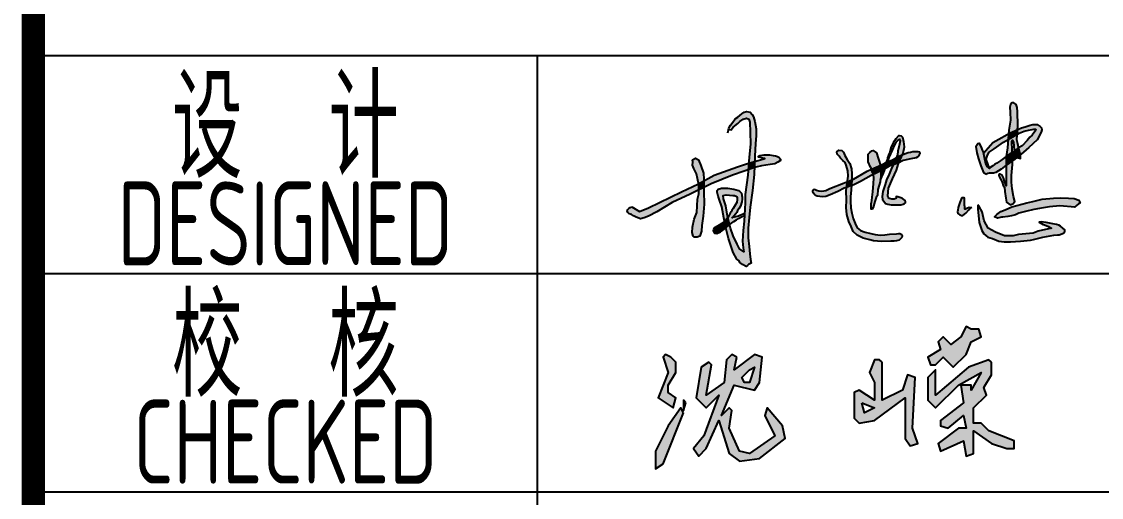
# Model space of a CAD drawing. Extents: x 9732137 to 18866768, y -962146 to 246094.
# Drawn here: x 9809589 to 9811196, y -646140 to -645431 of the extents above; entities that cross this region are included whole.
import ezdxf
from ezdxf.enums import TextEntityAlignment as Align

# ---------------------------------------------------------------- set-up
doc = ezdxf.new("R2010")
doc.units = 0
doc.header["$LTSCALE"] = 1000
doc.layers.get('0').update_dxf_attribs({"linetype": 'CONTINUOUS'})
doc.layers.add('HATCH', color=254, linetype='CONTINUOUS')
doc.styles.add('TSSD_Rein', font='Tssdeng.shx', dxfattribs={"width": 0.7, "bigfont": 'hztxt.shx'})

msp = doc.modelspace()

# ---------------------------------------------------------------- hatches: boundary and pattern name
at = {"linetype": 'Continuous'}
h = msp.add_hatch(color=256, dxfattribs=at)
h.paths.add_polyline_path([(9810903.6, -645991.1), (9810903.6, -646051.6), (9810911.1, -646062.9), (9810922.5, -646059.1), (9810914.9, -646036.5), (9810918.7, -645960.8), (9810907.3, -645957), (9810899.8, -645979.7), (9810869.5, -645994.9), (9810869.5, -645938.1), (9810865.7, -645934.4), (9810858.2, -645934.4), (9810850.6, -645953.3), (9810858.2, -645968.4), (9810858.2, -645994.9), (9810835.5, -645979.7), (9810827.9, -645983.5), (9810827.9, -646021.3), (9810835.5, -646028.9), (9810858.2, -646025.1)])
h.paths.add_polyline_path([(9810858.2, -646006.2), (9810843.1, -646013.8), (9810839.3, -645998.6)], flags=16)
h.paths.add_polyline_path([(9810994.3, -645926.8), (9811001.9, -645907.9), (9811017, -645900.3), (9811013.2, -645889), (9811001.9, -645889), (9810994.3, -645885.2), (9810986.7, -645900.3), (9810971.6, -645911.7), (9810960.3, -645900.3), (9810952.7, -645907.9), (9810956.5, -645919.2), (9810937.6, -645930.6), (9810941.4, -645941.9), (9810948.9, -645941.9), (9810960.3, -645930.6), (9810975.4, -645945.7)])
h.paths.add_polyline_path([(9811032.1, -645957), (9811032.1, -645938.1), (9811028.3, -645934.4), (9810998.1, -645945.7), (9810948.9, -645987.3), (9810948.9, -645949.5), (9810937.6, -645960.8), (9810937.6, -645994.9), (9810948.9, -646006.2), (9810983, -645972.2), (9811017, -645953.3), (9811001.9, -645979.7), (9811001.9, -645972.2), (9810986.7, -645972.2), (9810990.5, -645998.6), (9810956.5, -646025.1), (9810956.5, -646032.7), (9810967.8, -646036.5), (9810990.5, -646017.5), (9810994.3, -646036.5), (9810983, -646036.5), (9810952.7, -646059.1), (9810956.5, -646070.5), (9810990.5, -646055.4), (9810994.3, -646078), (9811005.6, -646074.3), (9811005.6, -646040.2), (9811032.1, -646059.1), (9811054.8, -646066.7), (9811066.1, -646066.7), (9811066.1, -646055.4), (9811028.3, -646040.2), (9811017, -646028.9), (9811005.6, -646028.9), (9811005.6, -646006.2), (9811024.6, -645987.3), (9811020.8, -645976)])
h = msp.add_hatch(color=256, dxfattribs=at)
h.paths.add_polyline_path([(9810551.2, -645983.5), (9810551.2, -645972.2), (9810562.5, -645953.3), (9810562.5, -645938.1), (9810555, -645930.6), (9810547.4, -645926.8), (9810543.6, -645930.6), (9810551.2, -645953.3), (9810536.1, -645991.1), (9810558.7, -646006.2), (9810562.5, -645991.1)])
h.paths.add_polyline_path([(9810577.6, -645998.6), (9810573.9, -645994.9), (9810573.9, -646010)])
h.paths.add_polyline_path([(9810573.9, -646013.8), (9810570.1, -646006.2), (9810551.2, -646032.7), (9810532.3, -646070.5), (9810532.3, -646097), (9810543.6, -646089.4)])
h.paths.add_polyline_path([(9810649.5, -645972.2), (9810679.7, -645979.7), (9810687.3, -645968.4), (9810691.1, -645930.6), (9810679.7, -645926.8), (9810649.5, -645949.5), (9810653.3, -645930.6), (9810645.7, -645926.8), (9810638.1, -645934.4), (9810634.4, -645968.4), (9810607.9, -645987.3), (9810615.5, -645941.9), (9810611.7, -645938.1), (9810600.3, -645945.7), (9810592.8, -645991.1), (9810607.9, -646006.2), (9810626.8, -645987.3), (9810604.1, -646047.8), (9810589, -646066.7), (9810596.6, -646078), (9810607.9, -646066.7), (9810626.8, -646025.1), (9810641.9, -646074.3), (9810657.1, -646085.6), (9810687.3, -646081.8), (9810725.1, -646051.6), (9810721.3, -646032.7), (9810698.6, -646006.2), (9810694.9, -646017.5), (9810710, -646047.8), (9810672.2, -646074.3), (9810657.1, -646070.5), (9810641.9, -646036.5), (9810645.7, -646010), (9810641.9, -646006.2), (9810630.6, -646017.5)])
h.paths.add_polyline_path([(9810660.8, -645960.8), (9810672.2, -645949.5), (9810679.7, -645945.7), (9810672.2, -645968.4), (9810664.6, -645968.4)], flags=16)
at = {"layer": 'HATCH'}
for points in [[(9811070.8, -645565.2), (9811070.3, -645558.8), (9811068.7, -645554.2), (9811065.6, -645552.1), (9811062.6, -645552.1), (9811060.5, -645554.4), (9811059.6, -645558.2), (9811060, -645565.8), (9811060.3, -645577.9), (9811057.9, -645592.4), (9811057.5, -645598), (9811059.8, -645596.6), (9811067, -645593.7), (9811070.9, -645591.8), (9811071.2, -645585.9)], [(9810681.2, -645612.7), (9810682.3, -645601), (9810682.2, -645590.6), (9810680.2, -645579.7), (9810678, -645572.9), (9810676, -645569.4), (9810673.2, -645566), (9810667.6, -645564.9), (9810664.4, -645565.8), (9810660.7, -645568.1), (9810654.9, -645573.4), (9810651.1, -645576), (9810647.4, -645580.6), (9810643.7, -645585), (9810641.6, -645589.8), (9810641.1, -645591.6), (9810644.8, -645592), (9810648, -645588.3), (9810654.6, -645582.7), (9810658, -645579.7), (9810663, -645576.3), (9810667.9, -645574.9), (9810671.3, -645576.3), (9810672.7, -645580.7), (9810673.3, -645595.7), (9810673.7, -645613.7), (9810671.5, -645632.6), (9810670.9, -645641.7), (9810679.7, -645639.1), (9810680, -645631.2)], [(9811106.6, -645589.4), (9811104.6, -645587.3), (9811100.2, -645584.4), (9811097.6, -645584.1), (9811093.8, -645584.3), (9811089.7, -645585.4), (9811082.4, -645587.6), (9811076.7, -645589.2), (9811072.2, -645591.2), (9811070.9, -645591.8), (9811070.6, -645598.6), (9811073.2, -645596.9), (9811081, -645594.2), (9811087.3, -645592.6), (9811092.7, -645591.4), (9811095, -645591), (9811097.5, -645591.1), (9811098.3, -645592.4), (9811092.8, -645600.3), (9811089.4, -645602.9), (9811085.1, -645608), (9811077.6, -645615.9), (9811072.6, -645618.9), (9811073.3, -645622.4), (9811075.2, -645629.3), (9811080, -645625.5), (9811087.9, -645618.2), (9811099.9, -645606.8), (9811106.1, -645595.6), (9811106.9, -645592.1)], [(9810884.8, -645622.3), (9810888.4, -645614.3), (9810890.9, -645609.8), (9810892.7, -645608.2), (9810894.7, -645606.5), (9810896, -645606.2), (9810896.4, -645608.6), (9810895.5, -645613.3), (9810892.8, -645623.7), (9810892.2, -645629.4), (9810890.7, -645633.8), (9810891.3, -645633.4), (9810894.8, -645631.4), (9810899.7, -645629.4), (9810900.9, -645626.7), (9810902.8, -645617.4), (9810902, -645609.7), (9810901, -645606), (9810900.1, -645603.8), (9810899.3, -645602.6), (9810898.3, -645601.8), (9810895.2, -645601), (9810893.6, -645601), (9810889.8, -645605.4), (9810888.2, -645607.8), (9810886.5, -645610.5), (9810884.7, -645613.3), (9810882.6, -645618.7), (9810881.1, -645625.2), (9810879, -645629.9), (9810877.4, -645633.7), (9810877.2, -645636.6), (9810875.6, -645640.5), (9810877, -645639.8), (9810877.9, -645639.4), (9810880.1, -645633.3)], [(9811036.1, -645620.3), (9811050.2, -645610.6), (9811056.8, -645606.8), (9811057.5, -645598), (9811055.3, -645599.2), (9811043, -645606.2), (9811034.3, -645611), (9811020.1, -645627), (9811022, -645635.4), (9811023.4, -645642.5), (9811025.1, -645646.7), (9811029, -645649.8), (9811024.5, -645635.6), (9811026.2, -645629.8), (9811028.5, -645625.3)], [(9811070.6, -645598.6), (9811067.4, -645600.7), (9811056.8, -645606.8), (9811055.9, -645618.7), (9811054.2, -645631.9), (9811062.8, -645626.1), (9811062.7, -645620.5), (9811062.4, -645611.4), (9811062.5, -645609.7), (9811063.2, -645607.4), (9811064.7, -645610.6), (9811065.3, -645616.2), (9811065.4, -645617.6), (9811065.7, -645621.3), (9811066.5, -645623.4), (9811072.6, -645618.9), (9811071, -645610.9), (9811070.1, -645607)], [(9811070.9, -645591.8), (9811067, -645593.7), (9811059.8, -645596.6), (9811057.5, -645598), (9811056.8, -645606.8), (9811067.4, -645600.7), (9811070.6, -645598.6)], [(9811019.7, -645625.6), (9811019, -645623.6), (9811016.2, -645616.8), (9811014.4, -645613.3), (9811014, -645612.2), (9811011.9, -645612.6), (9811011, -645614.2), (9811009, -645617.1), (9811010.6, -645626.4), (9811012.7, -645635.5), (9811016.3, -645645.5), (9811020.4, -645655.5), (9811024.7, -645658.4), (9811026.8, -645657.2), (9811028.6, -645656.9), (9811029.9, -645656.8), (9811032.4, -645656.8), (9811035.1, -645656.7), (9811038.7, -645655.8), (9811046.7, -645650.5), (9811051.4, -645646.7), (9811054.1, -645644.8), (9811054.2, -645631.9), (9811046.3, -645638), (9811040.3, -645641.7), (9811036.8, -645643.9), (9811034, -645645.5), (9811030.3, -645648.1), (9811029, -645649.8), (9811025.1, -645646.7), (9811023.4, -645642.5), (9811022, -645635.4)], [(9811073.3, -645622.4), (9811072.6, -645618.9), (9811072.6, -645618.9), (9811066.5, -645623.4), (9811066.4, -645624.4), (9811068, -645630.1), (9811070.5, -645633.2), (9811075.2, -645629.3)], [(9810603.7, -645656.5), (9810599.6, -645645.4), (9810596.1, -645637), (9810591.7, -645634.2), (9810587.5, -645637), (9810587.8, -645640.2), (9810587.3, -645644.6), (9810589.4, -645649.6), (9810593.1, -645657.8), (9810594.6, -645664.5), (9810596.4, -645672.7), (9810604.4, -645668.2), (9810604.4, -645665.7)], [(9810714.4, -645640.5), (9810718.1, -645637.9), (9810718.2, -645635.8), (9810716, -645632.9), (9810713.8, -645631.7), (9810710.9, -645631), (9810707.5, -645630.2), (9810701.7, -645629.6), (9810697.7, -645629.4), (9810693.9, -645629.4), (9810690.9, -645629.9), (9810687.8, -645630.5), (9810685.4, -645631.5), (9810685.6, -645632.8), (9810688.2, -645633.4), (9810691.6, -645634.2), (9810695.1, -645634.9), (9810692, -645635.9), (9810684.9, -645637.6), (9810679.7, -645639.1), (9810679.4, -645648.3), (9810681.7, -645647.5), (9810689.8, -645645.9), (9810702.7, -645643.7), (9810709.8, -645642.9)], [(9810823.9, -645650.1), (9810821.3, -645642.2), (9810817.6, -645636.1), (9810814.1, -645630.4), (9810811.8, -645625.2), (9810809.6, -645622.8), (9810804.9, -645622.6), (9810802.2, -645625), (9810802.7, -645628.3), (9810804.2, -645630), (9810805.6, -645631.5), (9810807.5, -645634.2), (9810810.9, -645637.7), (9810814.3, -645640.8), (9810815.8, -645644.6), (9810818.5, -645653.4), (9810819.1, -645661), (9810818.2, -645668.2), (9810818, -645669.2), (9810824.4, -645666.5), (9810824.6, -645657.5)], [(9810863.6, -645634.4), (9810861, -645626.6), (9810856.4, -645622.8), (9810854.2, -645623.4), (9810851, -645625.8), (9810848.8, -645628.4), (9810848.8, -645632.6), (9810848.8, -645639.6), (9810852, -645647.6), (9810853.1, -645651), (9810853.6, -645650.8), (9810867.2, -645645)], [(9810888.5, -645639.8), (9810890.7, -645633.8), (9810886.2, -645636.3), (9810877.9, -645639.4), (9810876.2, -645644.3), (9810874.1, -645649.7), (9810880, -645646.3), (9810886, -645644.2)], [(9810899.7, -645629.4), (9810894.8, -645631.4), (9810891.3, -645633.4), (9810890.7, -645633.8), (9810888.5, -645639.8), (9810886, -645644.2), (9810893.4, -645641.6), (9810894.6, -645641)], [(9810920.3, -645633.7), (9810922.6, -645632.4), (9810923.7, -645631.3), (9810924.8, -645629.6), (9810925.5, -645627.7), (9810925.5, -645626.2), (9810925.3, -645625.7), (9810924.9, -645625), (9810922.5, -645624.3), (9810917.9, -645624.3), (9810915.4, -645624.6), (9810911.9, -645625.3), (9810908, -645626.1), (9810904.2, -645627.4), (9810900.3, -645629.1), (9810899.7, -645629.4), (9810894.6, -645641), (9810901, -645637.6), (9810912.3, -645635.4)], [(9811062.8, -645626.1), (9811054.2, -645631.9), (9811054.1, -645644.8), (9811063.2, -645638.6)], [(9811068, -645630.1), (9811066.4, -645624.4), (9811066.5, -645623.4), (9811063.7, -645625.5), (9811062.8, -645626.1), (9811063.2, -645638.6), (9811067.1, -645635.9), (9811070.5, -645633.2)], [(9811075.2, -645629.3), (9811070.5, -645633.2), (9811075.4, -645634.7)], [(9810646.8, -645659.6), (9810670.2, -645651.5), (9810670.9, -645641.7), (9810669.4, -645642.1), (9810654.1, -645647.1), (9810619.6, -645659.8), (9810604.4, -645668.2), (9810604.2, -645677.9), (9810615.3, -645672.4)], [(9810643.7, -645738.8), (9810642.5, -645733.6), (9810638.7, -645736.8), (9810637.1, -645738.2), (9810637.1, -645738.3), (9810640.9, -645754.2), (9810648, -645774.8), (9810653.5, -645784.8), (9810656.6, -645787.4), (9810657.9, -645789.5), (9810661.8, -645792.9), (9810667.2, -645795.7), (9810669.2, -645794.4), (9810670.9, -645792.8), (9810674.5, -645790.6), (9810673.5, -645785.1), (9810672.6, -645777), (9810671.6, -645765.7), (9810670.2, -645753), (9810670.4, -645738.7), (9810671.9, -645722.6), (9810673.2, -645707.2), (9810676.7, -645682.5), (9810679, -645658.7), (9810679.4, -645648.3), (9810670.2, -645651.5), (9810669.6, -645659.6), (9810665.9, -645688.5), (9810665.6, -645700.6), (9810665.1, -645709.7), (9810664.1, -645728), (9810663, -645742), (9810661.9, -645758), (9810662.9, -645768.1), (9810663.6, -645774), (9810657.2, -645769.5), (9810653.9, -645762.4), (9810648, -645750)], [(9810679.7, -645639.1), (9810670.9, -645641.7), (9810670.2, -645651.5), (9810679.4, -645648.3)], [(9810853.3, -645660.2), (9810856.4, -645658.6), (9810854.3, -645654.3), (9810853.1, -645651), (9810847.3, -645653.8), (9810826.7, -645665.5), (9810824.4, -645666.5), (9810823.8, -645675.1), (9810827.3, -645673.8), (9810837.2, -645668.9)], [(9810867.8, -645661.3), (9810868.1, -645652.9), (9810856.4, -645658.6), (9810856.7, -645664.1), (9810856, -645672), (9810855.2, -645684.6), (9810854, -645692.2), (9810853.5, -645697.3), (9810853, -645700.3), (9810852.9, -645702.8), (9810852.9, -645705), (9810852.6, -645707.8), (9810852.6, -645709.2), (9810852.9, -645709.9), (9810853.2, -645710.2), (9810854.6, -645710.2), (9810856, -645708), (9810858.5, -645698.9), (9810860.6, -645692.9), (9810862.6, -645690.1), (9810863.2, -645681.1), (9810865.2, -645674.3), (9810866.8, -645669.7)], [(9810868.2, -645648.1), (9810867.2, -645645), (9810853.6, -645650.8), (9810853.1, -645651), (9810854.3, -645654.3), (9810856.4, -645658.6), (9810868.1, -645652.9)], [(9810875.6, -645640.5), (9810867.8, -645644.8), (9810867.2, -645645), (9810868.2, -645648.1), (9810868.1, -645652.9), (9810869.9, -645652), (9810872.5, -645650.6)], [(9810874.1, -645649.7), (9810872.5, -645650.6), (9810868.8, -645658.8), (9810867.7, -645662), (9810867.2, -645666.7), (9810871.3, -645656.7)], [(9810890.8, -645652.1), (9810894, -645642.3), (9810894.6, -645641), (9810893.4, -645641.6), (9810886, -645644.2), (9810883.7, -645648.3), (9810879.8, -645658.2), (9810876.2, -645666.7), (9810874, -645673.5), (9810872.3, -645677.9), (9810870.3, -645684.2), (9810869.5, -645691.4), (9810870, -645696.1), (9810873.3, -645700.4), (9810874.3, -645701.7), (9810877.8, -645703), (9810882.7, -645703.9), (9810886, -645703.9), (9810891.4, -645703.9), (9810897.3, -645703.7), (9810900.9, -645702.6), (9810902.6, -645701.8), (9810904.1, -645700.8), (9810904.4, -645699.3), (9810904, -645697.4), (9810899.9, -645694.6), (9810897.4, -645693.6), (9810892.7, -645691.9), (9810890.2, -645691.5), (9810890.2, -645693.4), (9810890, -645694.6), (9810887.4, -645695.3), (9810884, -645695.2), (9810880.5, -645694.2), (9810878.6, -645692.8), (9810877.8, -645690.2), (9810879, -645679.2), (9810884.9, -645664.9)], [(9810877.9, -645639.4), (9810877, -645639.8), (9810875.6, -645640.5), (9810872.5, -645650.6), (9810874.1, -645649.7), (9810876.2, -645644.3)], [(9811063.4, -645643.9), (9811063.2, -645638.6), (9811054.1, -645644.8), (9811054, -645658.2), (9811053.9, -645668.9), (9811054, -645675.4), (9811051.4, -645668.7), (9811050, -645663.4), (9811048.2, -645659.6), (9811045.8, -645658.7), (9811044.5, -645658.1), (9811043.4, -645658), (9811043, -645659.4), (9811043.8, -645661.7), (9811046.7, -645667.3), (9811048.1, -645670.3), (9811049.6, -645675), (9811051.3, -645677.5), (9811052.1, -645683.9), (9811053.5, -645693.8), (9811054.7, -645699.7), (9811059.9, -645703.9), (9811063.9, -645702.1), (9811066.7, -645698.9), (9811065, -645691.5), (9811062.7, -645680.1), (9811062.1, -645670.1), (9811062.1, -645660.1)], [(9810604.4, -645668.2), (9810596.4, -645672.7), (9810596.6, -645673.8), (9810596.8, -645681.6), (9810604.2, -645677.9)], [(9810812.9, -645679.2), (9810816.9, -645677.7), (9810818, -645669.2), (9810812, -645671.8), (9810791.9, -645679.5), (9810785.6, -645682.5), (9810779.8, -645683.5), (9810775.2, -645683), (9810772.1, -645682.2), (9810768.8, -645680.6), (9810767.5, -645681), (9810766.4, -645682.3), (9810766.3, -645684.5), (9810767.5, -645686.5), (9810769, -645688.4), (9810770.5, -645689.7), (9810772.8, -645690.9), (9810776.7, -645691.3), (9810781.2, -645691.7), (9810785.6, -645691.3), (9810792.4, -645688.9), (9810803.8, -645684.2)], [(9810824.4, -645666.5), (9810818, -645669.2), (9810816.9, -645677.7), (9810823.8, -645675.1)], [(9810557.2, -645700.4), (9810583.8, -645688.1), (9810596.8, -645681.6), (9810596.6, -645673.8), (9810596.4, -645672.7), (9810570.8, -645684.3), (9810521.8, -645708.4), (9810508.4, -645713.6), (9810497.2, -645706.7), (9810494.6, -645707.8), (9810492.8, -645709.1), (9810491, -645710.9), (9810490.1, -645712.8), (9810491.4, -645715.4), (9810493.3, -645717), (9810496.6, -645718.3), (9810499.6, -645720.3), (9810503.4, -645722.4), (9810510.1, -645724.8), (9810515.7, -645723), (9810521.7, -645720.8), (9810534.4, -645714.2)], [(9810604.9, -645703), (9810604.1, -645684.2), (9810604.2, -645677.9), (9810596.8, -645681.6), (9810597, -645687.4), (9810595, -645695.3), (9810593.8, -645715.2), (9810589.9, -645725.4), (9810587.3, -645737), (9810586.8, -645744.9), (9810588.5, -645750.6), (9810590.1, -645752.1), (9810594.4, -645752.1), (9810598.1, -645750.3), (9810600.9, -645743.1), (9810601.1, -645734.7), (9810603.2, -645720.5)], [(9810657.5, -645683.6), (9810655.6, -645682.4), (9810652.1, -645681.6), (9810648.9, -645680.6), (9810646, -645679.9), (9810642.8, -645679.4), (9810639.8, -645679.1), (9810634.9, -645679.1), (9810630.7, -645679.1), (9810625.4, -645680.6), (9810624.1, -645682.6), (9810624.1, -645685.1), (9810625.6, -645690.8), (9810627.1, -645695.6), (9810631, -645706.9), (9810633.9, -645723.4), (9810635.1, -645729.1), (9810640, -645722.9), (9810639.5, -645720.8), (9810637.2, -645705.2), (9810633.5, -645694.7), (9810633.1, -645689.7), (9810637.6, -645688.9), (9810647.2, -645689.8), (9810649.9, -645690.1), (9810652, -645691.1), (9810653.5, -645691.8), (9810654, -645693.6), (9810654, -645695.8), (9810653.2, -645700.4), (9810650.8, -645704.1), (9810648, -645709.1), (9810646, -645712.4), (9810644.9, -645714.2), (9810643.5, -645716.4), (9810641.9, -645719.4), (9810640, -645722.9), (9810642.5, -645733.6), (9810645.2, -645731.2), (9810648.8, -645728.8), (9810652.8, -645726.3), (9810655.9, -645724), (9810660.4, -645721.5), (9810664.5, -645719.7), (9810664.7, -645716.9), (9810662.8, -645717.4), (9810657.7, -645719.3), (9810655.6, -645720.2), (9810650, -645721.7), (9810646.8, -645722.4), (9810648.2, -645721.3), (9810651.7, -645717.3), (9810653.1, -645715.1), (9810654.4, -645712.4), (9810656.3, -645709.7), (9810658.7, -645705.8), (9810660.9, -645699.6), (9810661.2, -645695.4), (9810661.2, -645692.2), (9810661, -645689.7), (9810660.2, -645686.5)], [(9810822.5, -645698.8), (9810822.6, -645691.8), (9810823.4, -645681.5), (9810823.8, -645675.1), (9810816.9, -645677.7), (9810816.2, -645682.5), (9810816.5, -645696.7), (9810816, -645707.9), (9810817.1, -645718.4), (9810819.9, -645728.7), (9810823.4, -645736.2), (9810826.6, -645743.5), (9810832.3, -645748.8), (9810841.4, -645753.6), (9810851, -645755.7), (9810856.6, -645757.5), (9810868.8, -645758.2), (9810882.2, -645757.9), (9810887.4, -645757.8), (9810891.1, -645757.5), (9810895, -645756.3), (9810898.6, -645752.5), (9810899.5, -645750.7), (9810899.5, -645749.9), (9810898.9, -645748), (9810897.5, -645747.3), (9810895.7, -645746.7), (9810894.3, -645746.4), (9810890.8, -645747.1), (9810880.5, -645747.7), (9810873.4, -645748.4), (9810867.3, -645748.9), (9810859, -645748), (9810852.9, -645746.7), (9810844.3, -645744.6), (9810837.4, -645741.8), (9810832.3, -645737.9), (9810829.3, -645731.6), (9810826.2, -645724.2), (9810824.3, -645716.1), (9810822.8, -645708.1)], [(9810998.4, -645711.3), (9811001, -645708.3), (9811001.8, -645707.7), (9810999, -645707.5), (9810995.3, -645708.8), (9810993.3, -645710), (9810991.9, -645709.8), (9810991.8, -645708.4), (9810991.8, -645706.5), (9810991.5, -645703.6), (9810991.5, -645701.5), (9810991.5, -645698.5), (9810991.4, -645696.7), (9810991.4, -645694.5), (9810991.2, -645693), (9810987.9, -645692.7), (9810986.9, -645695.3), (9810985, -645700.4), (9810982.8, -645707.9), (9810982, -645711.9), (9810981.5, -645714.3), (9810981.9, -645716.8), (9810985.3, -645718.9), (9810987.8, -645719.7), (9810989.8, -645719.6), (9810993.8, -645716.4)], [(9811082.9, -645713.6), (9811095.4, -645710.9), (9811103.5, -645709.3), (9811118.4, -645706.8), (9811133.7, -645705.2), (9811156.4, -645707.1), (9811158, -645705.5), (9811161.7, -645702.1), (9811164, -645700.7), (9811162.3, -645697.1), (9811155.3, -645694.4), (9811146.6, -645693.8), (9811135.5, -645693.5), (9811124.3, -645693.9), (9811107.6, -645695.5), (9811093.5, -645698.9), (9811084.8, -645701), (9811062.3, -645706.9), (9811052.5, -645711.1), (9811045.9, -645713.9), (9811040, -645718.1), (9811036.8, -645721.7), (9811041, -645723.7), (9811047.1, -645722.3), (9811049.2, -645722.2), (9811056.4, -645721.2), (9811062, -645720.3), (9811068, -645718.5), (9811072.8, -645716.2)], [(9811018.4, -645714.4), (9811014.5, -645707.5), (9811012, -645703.8), (9811012.1, -645709.6), (9811013.9, -645730.3), (9811017.7, -645742.1), (9811020.7, -645747), (9811026.7, -645752.2), (9811033.7, -645754.2), (9811043, -645757.7), (9811050.8, -645759), (9811060.3, -645759.1), (9811075.1, -645757.9), (9811090.1, -645756.2), (9811094.6, -645755.2), (9811102.7, -645753.4), (9811108.4, -645751.9), (9811125.1, -645748.8), (9811130.5, -645748.4), (9811133, -645748.4), (9811139.1, -645745.8), (9811141.4, -645743.4), (9811141.5, -645740.9), (9811138.3, -645738.4), (9811134.8, -645735.7), (9811132.5, -645734.3), (9811128.7, -645733), (9811123.3, -645731.9), (9811113.3, -645730.3), (9811106.2, -645729), (9811103.2, -645729.7), (9811108.9, -645732.9), (9811111.1, -645733.8), (9811116.8, -645736.1), (9811119.2, -645737.6), (9811121.4, -645738.7), (9811101.4, -645743.1), (9811094.1, -645746), (9811072.4, -645748), (9811064.3, -645750), (9811051.5, -645750), (9811038, -645744.4), (9811027.4, -645738.5), (9811021.3, -645727.4)], [(9810637.1, -645738.2), (9810635.1, -645729.1), (9810627.3, -645733.9), (9810619.9, -645738.1), (9810618.5, -645740.4), (9810618.1, -645742.3), (9810620.3, -645746.2), (9810623.4, -645746.7), (9810628.8, -645743.8), (9810632.5, -645741.5), (9810635.6, -645739.5)], [(9810640, -645722.9), (9810635.1, -645729.1), (9810637.1, -645738.2), (9810638.7, -645736.8), (9810642.5, -645733.6)]]:
    msp.add_hatch(color=256, dxfattribs=at).paths.add_polyline_path(points)

# ---------------------------------------------------------------- linework, layer by layer
for p, q in [((9809606.8, -645481.3), (9815106.8, -645481.3)), ((9810356.8, -647106.3), (9810356.8, -645481.3)), ((9809606.8, -645806.3), (9812356.8, -645806.3)), ((9809606.8, -646131.3), (9812356.8, -646131.3))]:
    msp.add_line(p, q)
msp.add_lwpolyline([(9818606.8, -644606.3, 35, 35, 0), (9809606.8, -644606.3, 35, 35, 0), (9809606.8, -647606.3, 0, 0, 0)], format="xyseb")
at = {"const_width": 35}
msp.add_lwpolyline([(9809606.8, -644606.3), (9809606.8, -647606.3)], dxfattribs=at)
for points in [[(9811066.4, -645624.4), (9811068, -645630.1), (9811070.5, -645633.2), (9811075.4, -645634.7), (9811075.2, -645629.3), (9811073.3, -645622.4), (9811071, -645610.9), (9811070.1, -645607), (9811071.2, -645585.9), (9811070.8, -645565.2), (9811070.3, -645558.8), (9811068.7, -645554.2), (9811065.6, -645552.1), (9811062.6, -645552.1), (9811060.5, -645554.4), (9811059.6, -645558.2), (9811060, -645565.8), (9811060.3, -645577.9), (9811057.9, -645592.4), (9811055.9, -645618.7), (9811054.2, -645631.9), (9811054, -645658.2), (9811053.9, -645668.9), (9811054, -645675.4), (9811051.4, -645668.7), (9811050, -645663.4), (9811048.2, -645659.6)], [(9810640, -645596.5), (9810641.6, -645589.8), (9810643.7, -645585), (9810647.4, -645580.6), (9810651.1, -645576), (9810654.9, -645573.4), (9810660.7, -645568.1), (9810664.4, -645565.8), (9810667.6, -645564.9), (9810673.2, -645566), (9810676, -645569.4), (9810678, -645572.9), (9810680.2, -645579.7), (9810682.2, -645590.6), (9810682.3, -645601), (9810681.2, -645612.7), (9810680, -645631.2), (9810679, -645658.7), (9810676.7, -645682.5), (9810673.2, -645707.2), (9810671.9, -645722.6), (9810670.4, -645738.7), (9810670.2, -645753), (9810671.6, -645765.7), (9810672.6, -645777), (9810673.5, -645785.1), (9810674.5, -645790.6), (9810670.9, -645792.8), (9810669.2, -645794.4), (9810667.2, -645795.7), (9810661.8, -645792.9), (9810657.9, -645789.5), (9810656.6, -645787.4), (9810653.5, -645784.8), (9810648, -645774.8), (9810640.9, -645754.2), (9810637.1, -645738.3), (9810633.9, -645723.4), (9810631, -645706.9), (9810627.1, -645695.6), (9810625.6, -645690.8), (9810624.1, -645685.1), (9810624.1, -645682.6), (9810625.4, -645680.6), (9810625.4, -645680.6), (9810630.7, -645679.1), (9810634.9, -645679.1), (9810634.9, -645679.1), (9810639.8, -645679.1), (9810642.8, -645679.4), (9810646, -645679.9), (9810648.9, -645680.6), (9810652.1, -645681.6), (9810655.6, -645682.4), (9810657.5, -645683.6), (9810660.2, -645686.5), (9810661, -645689.7), (9810661.2, -645692.2), (9810661.2, -645695.4), (9810660.9, -645699.6), (9810658.7, -645705.8), (9810656.3, -645709.7), (9810654.4, -645712.4), (9810653.1, -645715.1), (9810651.7, -645717.3), (9810651.7, -645717.3), (9810648.2, -645721.3), (9810645.3, -645723.5)], [(9810641.1, -645591.6), (9810644.8, -645592), (9810644.8, -645592), (9810648, -645588.3), (9810654.6, -645582.7), (9810658, -645579.7), (9810663, -645576.3), (9810667.9, -645574.9), (9810667.9, -645574.9), (9810671.3, -645576.3), (9810672.7, -645580.7), (9810673.3, -645595.7), (9810673.7, -645613.7), (9810671.5, -645632.6), (9810669.6, -645659.6), (9810665.9, -645688.5), (9810665.6, -645700.6), (9810665.1, -645709.7), (9810664.1, -645728), (9810663, -645742), (9810661.9, -645758), (9810662.9, -645768.1), (9810663.6, -645774), (9810663.6, -645774), (9810657.2, -645769.5), (9810653.9, -645762.4), (9810648, -645750), (9810643.7, -645738.8), (9810639.5, -645720.8), (9810637.2, -645705.2), (9810633.5, -645694.7), (9810633.1, -645689.7), (9810633.1, -645689.7), (9810637.6, -645688.9), (9810647.2, -645689.8), (9810647.2, -645689.8), (9810649.9, -645690.1), (9810652, -645691.1), (9810653.5, -645691.8), (9810654, -645693.6), (9810654, -645695.8), (9810653.2, -645700.4), (9810650.8, -645704.1), (9810648, -645709.1), (9810646, -645712.4), (9810644.9, -645714.2), (9810643.5, -645716.4), (9810641.9, -645719.4), (9810640, -645722.9), (9810635.1, -645729.1), (9810627.3, -645733.9), (9810619.9, -645738.1), (9810618.5, -645740.4), (9810618.1, -645742.3), (9810620.3, -645746.2), (9810623.4, -645746.7), (9810628.8, -645743.8), (9810632.5, -645741.5), (9810635.6, -645739.5), (9810638.7, -645736.8), (9810645.2, -645731.2), (9810648.8, -645728.8), (9810652.8, -645726.3), (9810655.9, -645724), (9810660.4, -645721.5), (9810664.5, -645719.7)], [(9811020.1, -645627), (9811034.3, -645611), (9811043, -645606.2), (9811055.3, -645599.2), (9811059.8, -645596.6), (9811067, -645593.7), (9811072.2, -645591.2), (9811076.7, -645589.2), (9811082.4, -645587.6), (9811089.7, -645585.4), (9811093.8, -645584.3), (9811097.6, -645584.1), (9811100.2, -645584.4), (9811104.6, -645587.3), (9811106.6, -645589.4), (9811106.9, -645592.1), (9811106.1, -645595.6), (9811099.9, -645606.8), (9811087.9, -645618.2), (9811080, -645625.5), (9811067.1, -645635.9), (9811051.4, -645646.7), (9811046.7, -645650.5), (9811038.7, -645655.8), (9811035.1, -645656.7), (9811032.4, -645656.8), (9811029.9, -645656.8), (9811028.6, -645656.9), (9811026.8, -645657.2), (9811024.7, -645658.4)], [(9810867.2, -645666.7), (9810871.3, -645656.7), (9810876.2, -645644.3), (9810880.1, -645633.3), (9810884.8, -645622.3), (9810888.4, -645614.3), (9810890.9, -645609.8), (9810892.7, -645608.2), (9810894.7, -645606.5), (9810896, -645606.2), (9810896.4, -645608.6), (9810895.5, -645613.3), (9810892.8, -645623.7), (9810892.2, -645629.4), (9810888.5, -645639.8), (9810883.7, -645648.3), (9810879.8, -645658.2), (9810876.2, -645666.7), (9810874, -645673.5), (9810872.3, -645677.9), (9810870.3, -645684.2), (9810869.5, -645691.4), (9810870, -645696.1), (9810873.3, -645700.4), (9810874.3, -645701.7), (9810877.8, -645703), (9810882.7, -645703.9), (9810886, -645703.9), (9810891.4, -645703.9), (9810897.3, -645703.7), (9810900.9, -645702.6), (9810902.6, -645701.8), (9810904.1, -645700.8), (9810904.4, -645699.3), (9810904, -645697.4), (9810899.9, -645694.6), (9810897.4, -645693.6), (9810892.7, -645691.9), (9810890.2, -645691.5), (9810890.2, -645693.4), (9810890, -645694.6), (9810887.4, -645695.3), (9810884, -645695.2), (9810880.5, -645694.2), (9810878.6, -645692.8), (9810877.8, -645690.2), (9810879, -645679.2), (9810884.9, -645664.9), (9810890.8, -645652.1), (9810894, -645642.3), (9810900.9, -645626.7), (9810902.8, -645617.4), (9810902, -645609.7), (9810901, -645606), (9810900.1, -645603.8), (9810899.3, -645602.6), (9810898.3, -645601.8), (9810895.2, -645601), (9810893.6, -645601), (9810889.8, -645605.4), (9810888.2, -645607.8), (9810886.5, -645610.5), (9810884.7, -645613.3), (9810882.6, -645618.7), (9810881.1, -645625.2), (9810879, -645629.9), (9810877.4, -645633.7), (9810877.2, -645636.6)], [(9811009, -645617.1), (9811011, -645614.2), (9811011.9, -645612.6), (9811011.9, -645612.6), (9811014, -645612.2), (9811014.4, -645613.3), (9811016.2, -645616.8), (9811019, -645623.6), (9811019.7, -645625.6), (9811022, -645635.4), (9811023.4, -645642.5), (9811025.1, -645646.7), (9811029, -645649.8), (9811024.5, -645635.6), (9811026.2, -645629.8), (9811028.5, -645625.3), (9811036.1, -645620.3), (9811050.2, -645610.6), (9811067.4, -645600.7), (9811073.2, -645596.9), (9811081, -645594.2), (9811087.3, -645592.6), (9811092.7, -645591.4), (9811095, -645591), (9811097.5, -645591.1), (9811098.3, -645592.4), (9811092.8, -645600.3), (9811089.4, -645602.9), (9811085.1, -645608), (9811077.6, -645615.9), (9811072.6, -645618.9), (9811063.7, -645625.5), (9811054.2, -645631.9), (9811046.3, -645638), (9811040.3, -645641.7), (9811036.8, -645643.9), (9811034, -645645.5), (9811030.3, -645648.1), (9811029, -645649.8)], [(9811009, -645617.1), (9811010.6, -645626.4), (9811012.7, -645635.5), (9811016.3, -645645.5), (9811020.4, -645655.5), (9811024.7, -645658.4)], [(9811048.2, -645659.6), (9811045.8, -645658.7), (9811044.5, -645658.1), (9811043.4, -645658), (9811043, -645659.4), (9811043.8, -645661.7), (9811046.7, -645667.3), (9811048.1, -645670.3), (9811049.6, -645675), (9811051.3, -645677.5), (9811052.1, -645683.9), (9811053.5, -645693.8), (9811054.7, -645699.7), (9811059.9, -645703.9), (9811063.9, -645702.1), (9811066.7, -645698.9), (9811066.7, -645698.9), (9811065, -645691.5), (9811062.7, -645680.1), (9811062.1, -645670.1), (9811062.1, -645660.1), (9811063.4, -645643.9), (9811062.7, -645620.5), (9811062.4, -645611.4), (9811062.5, -645609.7), (9811063.2, -645607.4), (9811063.2, -645607.4), (9811064.7, -645610.6), (9811065.3, -645616.2), (9811065.4, -645617.6), (9811065.7, -645621.3), (9811066.5, -645623.4), (9811066.4, -645624.4)], [(9810497.2, -645706.7), (9810508.4, -645713.6), (9810521.8, -645708.4), (9810570.8, -645684.3), (9810596.4, -645672.7), (9810619.6, -645659.8), (9810654.1, -645647.1), (9810669.4, -645642.1), (9810684.9, -645637.6), (9810692, -645635.9), (9810695.1, -645634.9), (9810691.6, -645634.2), (9810688.2, -645633.4), (9810685.6, -645632.8), (9810685.6, -645632.8), (9810685.4, -645631.5), (9810687.8, -645630.5), (9810690.9, -645629.9), (9810693.9, -645629.4), (9810697.7, -645629.4), (9810701.7, -645629.6), (9810707.5, -645630.2), (9810710.9, -645631), (9810713.8, -645631.7), (9810716, -645632.9), (9810718.2, -645635.8), (9810718.1, -645637.9), (9810714.4, -645640.5), (9810709.8, -645642.9), (9810702.7, -645643.7), (9810689.8, -645645.9), (9810681.7, -645647.5), (9810646.8, -645659.6), (9810615.3, -645672.4), (9810583.8, -645688.1), (9810557.2, -645700.4), (9810534.4, -645714.2), (9810521.7, -645720.8), (9810515.7, -645723), (9810510.1, -645724.8), (9810503.4, -645722.4), (9810499.6, -645720.3), (9810496.6, -645718.3), (9810493.3, -645717), (9810491.4, -645715.4), (9810490.1, -645712.8), (9810491, -645710.9), (9810492.8, -645709.1), (9810494.6, -645707.8), (9810497.2, -645706.7)], [(9810587.5, -645637), (9810591.7, -645634.2), (9810596.1, -645637), (9810599.6, -645645.4), (9810603.7, -645656.5), (9810604.4, -645665.7), (9810604.1, -645684.2), (9810604.9, -645703), (9810603.2, -645720.5), (9810601.1, -645734.7), (9810600.9, -645743.1), (9810598.1, -645750.3), (9810594.4, -645752.1), (9810590.1, -645752.1), (9810588.5, -645750.6), (9810586.8, -645744.9), (9810587.3, -645737), (9810589.9, -645725.4), (9810593.8, -645715.2), (9810595, -645695.3), (9810597, -645687.4), (9810596.6, -645673.8), (9810594.6, -645664.5), (9810593.1, -645657.8), (9810589.4, -645649.6), (9810587.3, -645644.6), (9810587.8, -645640.2), (9810587.5, -645637)], [(9810924.9, -645625), (9810925.3, -645625.7), (9810925.5, -645626.2), (9810925.5, -645627.7), (9810924.8, -645629.6), (9810923.7, -645631.3), (9810922.6, -645632.4), (9810920.3, -645633.7), (9810912.3, -645635.4), (9810901, -645637.6), (9810893.4, -645641.6), (9810880, -645646.3), (9810869.9, -645652), (9810853.3, -645660.2), (9810837.2, -645668.9), (9810827.3, -645673.8), (9810812.9, -645679.2), (9810803.8, -645684.2), (9810792.4, -645688.9), (9810785.6, -645691.3), (9810781.2, -645691.7), (9810776.7, -645691.3), (9810772.8, -645690.9), (9810770.5, -645689.7), (9810769, -645688.4), (9810767.5, -645686.5), (9810766.3, -645684.5), (9810766.4, -645682.3), (9810767.5, -645681), (9810768.8, -645680.6)], [(9810768.8, -645680.6), (9810772.1, -645682.2), (9810775.2, -645683), (9810779.8, -645683.5), (9810785.6, -645682.5), (9810791.9, -645679.5), (9810812, -645671.8), (9810826.7, -645665.5), (9810847.3, -645653.8), (9810853.6, -645650.8), (9810867.8, -645644.8), (9810877, -645639.8), (9810886.2, -645636.3), (9810891.3, -645633.4), (9810894.8, -645631.4), (9810900.3, -645629.1), (9810904.2, -645627.4), (9810908, -645626.1), (9810911.9, -645625.3), (9810915.4, -645624.6), (9810917.9, -645624.3), (9810922.5, -645624.3), (9810922.5, -645624.3), (9810924.9, -645625)], [(9810802.7, -645628.3), (9810802.2, -645625), (9810804.9, -645622.6), (9810809.6, -645622.8), (9810811.8, -645625.2), (9810814.1, -645630.4), (9810817.6, -645636.1), (9810821.3, -645642.2), (9810823.9, -645650.1), (9810824.6, -645657.5), (9810824.4, -645666.5), (9810823.4, -645681.5), (9810822.6, -645691.8), (9810822.5, -645698.8), (9810822.8, -645708.1), (9810824.3, -645716.1), (9810826.2, -645724.2), (9810829.3, -645731.6), (9810832.3, -645737.9), (9810837.4, -645741.8), (9810844.3, -645744.6), (9810852.9, -645746.7), (9810859, -645748), (9810867.3, -645748.9), (9810873.4, -645748.4), (9810880.5, -645747.7), (9810890.8, -645747.1), (9810894.3, -645746.4), (9810895.7, -645746.7), (9810897.5, -645747.3), (9810898.9, -645748), (9810899.5, -645749.9), (9810899.5, -645750.7), (9810898.6, -645752.5), (9810895, -645756.3), (9810891.1, -645757.5), (9810887.4, -645757.8), (9810882.2, -645757.9), (9810868.8, -645758.2), (9810856.6, -645757.5), (9810851, -645755.7), (9810841.4, -645753.6), (9810832.3, -645748.8), (9810826.6, -645743.5), (9810823.4, -645736.2), (9810819.9, -645728.7), (9810817.1, -645718.4), (9810816, -645707.9), (9810816.5, -645696.7), (9810816.2, -645682.5), (9810818.2, -645668.2), (9810819.1, -645661), (9810818.5, -645653.4), (9810815.8, -645644.6), (9810814.3, -645640.8), (9810810.9, -645637.7), (9810807.5, -645634.2), (9810805.6, -645631.5), (9810804.2, -645630), (9810802.7, -645628.3)], [(9810852, -645647.6), (9810848.8, -645639.6), (9810848.8, -645632.6), (9810848.8, -645628.4), (9810851, -645625.8), (9810854.2, -645623.4), (9810856.4, -645622.8), (9810861, -645626.6), (9810863.6, -645634.4), (9810868.2, -645648.1), (9810867.8, -645661.3), (9810866.8, -645669.7), (9810865.2, -645674.3), (9810863.2, -645681.1), (9810862.6, -645690.1), (9810860.6, -645692.9), (9810858.5, -645698.9), (9810856, -645708), (9810854.6, -645710.2), (9810853.2, -645710.2)], [(9810877.2, -645636.6), (9810875.6, -645640.5), (9810872.5, -645650.6), (9810868.8, -645658.8), (9810867.7, -645662)], [(9810852, -645647.6), (9810854.3, -645654.3), (9810856.4, -645658.6), (9810856.7, -645664.1), (9810856, -645672), (9810855.2, -645684.6), (9810854, -645692.2), (9810853.5, -645697.3), (9810853, -645700.3), (9810852.9, -645702.8), (9810852.9, -645705), (9810852.6, -645707.8), (9810852.6, -645709.2)], [(9810987.9, -645692.7), (9810986.9, -645695.3), (9810985, -645700.4), (9810982.8, -645707.9), (9810982, -645711.9), (9810981.5, -645714.3), (9810981.9, -645716.8), (9810981.9, -645716.8), (9810985.3, -645718.9), (9810987.8, -645719.7), (9810989.8, -645719.6), (9810993.8, -645716.4), (9810998.4, -645711.3), (9811001, -645708.3), (9811002.7, -645707.1)], [(9810987.9, -645692.7), (9810991.2, -645693), (9810991.4, -645694.5), (9810991.4, -645696.7), (9810991.5, -645698.5), (9810991.5, -645701.5), (9810991.5, -645703.6), (9810991.8, -645706.5), (9810991.8, -645708.4), (9810991.9, -645709.8), (9810991.9, -645709.8), (9810993.3, -645710), (9810995.3, -645708.8), (9810999, -645707.5), (9810999, -645707.5), (9811001.8, -645707.7)], [(9811040, -645718.1), (9811045.9, -645713.9), (9811052.5, -645711.1), (9811062.3, -645706.9), (9811084.8, -645701), (9811093.5, -645698.9), (9811107.6, -645695.5), (9811124.3, -645693.9), (9811135.5, -645693.5), (9811146.6, -645693.8), (9811155.3, -645694.4), (9811162.3, -645697.1), (9811162.3, -645697.1), (9811164, -645700.7), (9811161.7, -645702.1), (9811158, -645705.5), (9811156.4, -645707.1), (9811156.4, -645707.1), (9811133.7, -645705.2), (9811118.4, -645706.8), (9811103.5, -645709.3), (9811095.4, -645710.9), (9811082.9, -645713.6), (9811072.8, -645716.2), (9811068, -645718.5), (9811062, -645720.3), (9811056.4, -645721.2), (9811049.2, -645722.2), (9811047.1, -645722.3), (9811041, -645723.7), (9811036.8, -645721.7), (9811040, -645718.1), (9811040, -645718.1)], [(9810646.8, -645722.4), (9810646.8, -645722.4), (9810650, -645721.7), (9810655.6, -645720.2), (9810657.7, -645719.3), (9810662.8, -645717.4), (9810664.7, -645716.9)], [(9810852.6, -645709.2), (9810852.9, -645709.9), (9810853.2, -645710.2)], [(9811012, -645703.8), (9811012.1, -645709.6), (9811013.9, -645730.3), (9811017.7, -645742.1), (9811020.7, -645747), (9811026.7, -645752.2), (9811033.7, -645754.2), (9811043, -645757.7), (9811050.8, -645759), (9811060.3, -645759.1), (9811075.1, -645757.9), (9811090.1, -645756.2), (9811094.6, -645755.2), (9811102.7, -645753.4), (9811108.4, -645751.9), (9811125.1, -645748.8), (9811130.5, -645748.4), (9811133, -645748.4), (9811139.1, -645745.8), (9811141.4, -645743.4), (9811141.5, -645740.9), (9811138.3, -645738.4), (9811134.8, -645735.7), (9811132.5, -645734.3), (9811128.7, -645733), (9811123.3, -645731.9), (9811113.3, -645730.3), (9811106.2, -645729), (9811103.2, -645729.7), (9811103.2, -645729.7), (9811103.2, -645729.7), (9811108.9, -645732.9), (9811111.1, -645733.8), (9811116.8, -645736.1), (9811119.2, -645737.6), (9811121.4, -645738.7), (9811101.4, -645743.1), (9811094.1, -645746), (9811072.4, -645748), (9811064.3, -645750), (9811051.5, -645750), (9811038, -645744.4), (9811027.4, -645738.5), (9811021.3, -645727.4), (9811018.4, -645714.4), (9811014.5, -645707.5), (9811012, -645703.8)]]:
    msp.add_lwpolyline(points)
at = {"linetype": 'Continuous', "elevation": 115905431.1}
for points in [[(9811001.9, -645889), (9810994.3, -645885.2), (9810986.7, -645900.3), (9810971.6, -645911.7), (9810960.3, -645900.3), (9810952.7, -645907.9), (9810956.5, -645919.2), (9810937.6, -645930.6), (9810941.4, -645941.9), (9810948.9, -645941.9), (9810960.3, -645930.6), (9810975.4, -645945.7), (9810994.3, -645926.8), (9811001.9, -645907.9), (9811017, -645900.3), (9811013.2, -645889), (9811001.9, -645889)], [(9810555, -645930.6), (9810547.4, -645926.8), (9810543.6, -645930.6), (9810551.2, -645953.3), (9810536.1, -645991.1), (9810558.7, -646006.2), (9810562.5, -645991.1), (9810551.2, -645983.5), (9810551.2, -645972.2), (9810562.5, -645953.3), (9810562.5, -645938.1), (9810555, -645930.6)], [(9810653.3, -645930.6), (9810645.7, -645926.8), (9810638.1, -645934.4), (9810634.4, -645968.4), (9810607.9, -645987.3), (9810615.5, -645941.9), (9810611.7, -645938.1), (9810600.3, -645945.7), (9810592.8, -645991.1), (9810607.9, -646006.2), (9810626.8, -645987.3), (9810604.1, -646047.8), (9810589, -646066.7), (9810596.6, -646078), (9810607.9, -646066.7), (9810626.8, -646025.1), (9810641.9, -646074.3), (9810657.1, -646085.6), (9810687.3, -646081.8), (9810725.1, -646051.6), (9810721.3, -646032.7), (9810698.6, -646006.2), (9810694.9, -646017.5), (9810710, -646047.8), (9810672.2, -646074.3), (9810657.1, -646070.5), (9810641.9, -646036.5), (9810645.7, -646010), (9810641.9, -646006.2), (9810630.6, -646017.5), (9810649.5, -645972.2), (9810679.7, -645979.7), (9810687.3, -645968.4), (9810691.1, -645930.6), (9810679.7, -645926.8), (9810649.5, -645949.5), (9810653.3, -645930.6)], [(9810869.5, -645938.1), (9810865.7, -645934.4), (9810858.2, -645934.4), (9810850.6, -645953.3), (9810858.2, -645968.4), (9810858.2, -645994.9), (9810835.5, -645979.7), (9810827.9, -645983.5), (9810827.9, -646021.3), (9810835.5, -646028.9), (9810858.2, -646025.1), (9810903.6, -645991.1), (9810903.6, -646051.6), (9810911.1, -646062.9), (9810922.5, -646059.1), (9810914.9, -646036.5), (9810918.7, -645960.8), (9810907.3, -645957), (9810899.8, -645979.7), (9810869.5, -645994.9), (9810869.5, -645938.1)], [(9811032.1, -645938.1), (9811028.3, -645934.4), (9810998.1, -645945.7), (9810948.9, -645987.3), (9810948.9, -645949.5), (9810937.6, -645960.8), (9810937.6, -645994.9), (9810948.9, -646006.2), (9810983, -645972.2), (9811017, -645953.3), (9811001.9, -645979.7), (9811001.9, -645972.2), (9810986.7, -645972.2), (9810990.5, -645998.6), (9810956.5, -646025.1), (9810956.5, -646032.7), (9810967.8, -646036.5), (9810990.5, -646017.5), (9810994.3, -646036.5), (9810983, -646036.5), (9810952.7, -646059.1), (9810956.5, -646070.5), (9810990.5, -646055.4), (9810994.3, -646078), (9811005.6, -646074.3), (9811005.6, -646040.2), (9811032.1, -646059.1), (9811054.8, -646066.7), (9811066.1, -646066.7), (9811066.1, -646055.4), (9811028.3, -646040.2), (9811017, -646028.9), (9811005.6, -646028.9), (9811005.6, -646006.2), (9811024.6, -645987.3), (9811020.8, -645976), (9811032.1, -645957), (9811032.1, -645938.1)], [(9810672.2, -645949.5), (9810679.7, -645945.7), (9810672.2, -645968.4), (9810664.6, -645968.4), (9810660.8, -645960.8), (9810672.2, -645949.5)], [(9810573.9, -646013.8), (9810570.1, -646006.2), (9810551.2, -646032.7), (9810532.3, -646070.5), (9810532.3, -646097), (9810543.6, -646089.4), (9810573.9, -646013.8)], [(9810577.6, -645998.6), (9810573.9, -645994.9), (9810573.9, -646010), (9810577.6, -645998.6)], [(9810839.3, -645998.6), (9810858.2, -646006.2), (9810843.1, -646013.8), (9810839.3, -645998.6)]]:
    msp.add_lwpolyline(points, dxfattribs=at)

# ---------------------------------------------------------------- texts
at = {"style": 'TSSD_Rein', "width": 0.7}
for s, height, p in [('设  计', 150, (9809981.8, -645581.3)), ('DESIGNED', 125, (9809981.8, -645731.3)), ('校  核', 150, (9809981.8, -645906.3)), ('CHECKED', 125, (9809981.8, -646056.3))]:
    msp.add_text(s, height=height, dxfattribs=at).set_placement(p, align=Align.MIDDLE)

doc.saveas('drawing.dxf')
